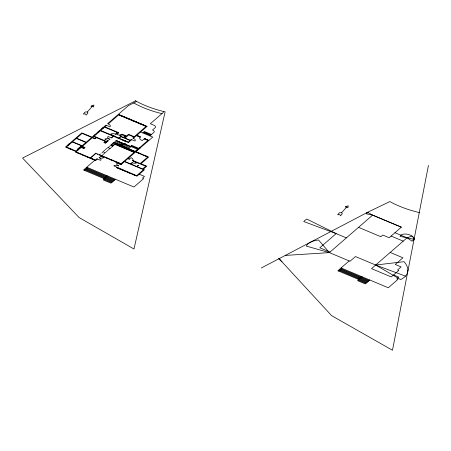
<?xml version="1.0" encoding="UTF-8"?>
<svg xmlns="http://www.w3.org/2000/svg" width="451" height="451" viewBox="0 0 451 451"><rect width="100%" height="100%" fill="white"/><g stroke="black" fill="none" stroke-linecap="round" stroke-linejoin="round"><path stroke-width="0.68" d="M428.45 165.365L392.488 350.247L331.603 315.644L279.073 258.671M413.065 240.654L413.73 237.739M419.402 212.754L416.724 211.925A63.191 31.502 12.2 0 1 392.043 202.741L389.867 201.574L367.565 212.286A6.523 3.253 12.2 0 0 366.398 213.357L366.251 213.802L372.633 215.121L401.345 227.169L389.174 237.722L382.792 235.044L380.87 236.713L358.534 227.343L329.382 252.616L285.28 255.418M163.69 111.504L162.991 112.756L150.33 123.721L153.808 125.181A3.27 1.629 12.2 0 1 155.24 127.639L152.545 129.967A3.191 1.59 12.2 0 1 153.994 132.312L149.867 135.875M87.325 111.978L87.968 113.054L86.158 115.101L85.527 113.877L83.3 114.052L85.104 112.006L87.325 111.978L92.449 106.177L93.594 107.034L93.921 105.038L90.939 106.194L92.449 106.177M341.649 212.709L342.292 213.785L340.482 215.826L339.851 214.608L337.624 214.783L339.428 212.737L341.649 212.709L346.774 206.902L347.918 207.764L348.245 205.763L345.263 206.919L346.774 206.902M67.571 145.38L69.172 143.987M68.997 148.52L69.319 148.244M72.188 149.856L72.51 149.58M81.468 145.78L77.2 149.484L78.26 149.929M82.105 145.774L85.949 142.443L76.377 138.429L72.532 141.761L82.747 146.045M91.716 137.442L86.164 142.257L76.591 138.243L82.144 133.428L95.122 138.869L96.508 137.668L105.23 141.326L103.843 142.527L105.545 143.243L108.426 140.746L104.812 139.229A3.631 1.81 12.2 0 1 109.604 139.179L110.027 139.353M94.169 135.452L95.454 134.342M97.906 132.211L99.192 131.1M101.272 129.296L102.873 127.904M92.354 137.713L82.319 146.412L85.081 147.573L83.909 148.593L81.146 147.432L76.016 151.874L95.375 159.998L96.818 158.746L100.646 160.353A3.631 1.81 12.2 0 0 99.057 157.625A3.631 1.81 12.2 0 0 103.854 157.574L100.021 155.967L100.821 155.274L121.669 164.023M106.554 125.395L104.846 126.878L118.782 132.724L116.753 134.483A3.873 1.934 12.2 0 0 121.866 134.432L122.61 134.742L119.735 135.153A2.903 1.449 12.2 0 0 121.06 136.084L121.488 136.264M136.698 101.464L128.372 105.681L107.626 123.647L108.263 123.918L118.619 114.937L146.062 126.449L134.212 136.726L128.467 134.313L126.545 135.982L122.187 134.15L121.866 134.432M76.444 152.466L76.766 152.19M120.163 115.586L120.479 115.304M79.635 153.802L79.957 153.526M81.338 154.518L81.654 154.242M84.529 155.854L84.85 155.578M86.231 156.57L86.547 156.294M108.003 140.565L106.825 141.586L94.062 136.23L100.364 130.767L113.128 136.123L111.205 137.786M113.821 135.52L113.449 135.841L100.68 130.491L104.525 127.154L118.461 133M121.06 136.084L118.765 138.074L110.63 134.184A3.631 1.81 12.2 0 1 115.422 134.133L117.288 132.509M117.717 132.69L115.845 134.308L115.422 134.133M131.968 120.535L132.284 120.259L120.428 115.349M89.422 157.912L89.738 157.63M114.086 136.523L114.402 136.247M132.712 120.845L133.028 120.575M90.273 157.856L90.702 157.484M91.125 157.111L91.553 156.745M91.981 156.373L92.41 156.001M92.833 155.634L93.261 155.262M93.69 154.89L94.118 154.524M94.541 154.152L94.969 153.78M95.398 153.413L95.719 153.131L96.57 153.492M90.696 158.03L91.125 157.664M91.553 157.292L91.981 156.92M92.404 156.553L92.833 156.181M93.261 155.809L93.69 155.443M94.112 155.071L94.541 154.699M94.969 154.332L95.398 153.96M91.125 158.622L91.44 158.346M117.914 138.13L118.235 137.854M99.975 154.372L100.398 154M103.392 151.406L103.815 151.034M104.243 150.668L104.671 150.296M105.1 149.924L105.528 149.557M105.951 149.185L106.38 148.813M106.808 148.447L107.237 148.075M107.659 147.702L108.302 147.421M101.892 152.979L102.321 152.607M102.749 152.235L102.963 151.778M108.73 147.054L109.153 146.682M109.582 146.31L110.01 145.944M114.035 142.55L116.279 140.605M121.539 136.219L121.218 136.495L123.349 137.386L125.164 135.813L122.339 134.973M94.315 159.964L94.631 159.682M94.845 160.184L83.525 169.999L112.248 182.046M115.236 143.052L117.48 141.107M84.376 170.354L87.579 167.58M97.455 159.017L95.697 160.539L75.058 151.886L75.7 151.327L65.491 147.049L81.823 132.882L92.038 137.166L105.917 125.13L109.959 126.827A3.873 1.934 12.2 0 0 108.263 123.918M100.658 156.238L101.142 155.82L120.71 164.029L120.231 164.446M102.208 155.307L102.636 154.935M103.059 154.563L103.488 154.197M103.916 153.825L104.344 153.453M104.767 153.086L105.196 152.714L104.688 152.5M105.624 152.342L106.053 151.976M106.475 151.604L106.904 151.232M107.332 150.859L107.761 150.493M108.184 150.121L108.612 149.749M109.041 149.382L109.469 149.01M109.897 148.638L110.32 148.272M110.749 147.9L111.177 147.528M111.606 147.161L112.028 146.789M112.457 146.417L114.858 144.337L134.11 152.41L121.031 163.752M116.352 143.519L118.596 141.575M121.42 139.601L121.742 139.325M117.469 143.987L119.712 142.042M103.426 156.779L103.747 156.503M118.585 144.455L120.829 142.51M119.707 144.923L121.945 142.978M124.611 140.943L124.933 140.661M120.823 145.391L123.061 143.452M106.616 158.121L106.938 157.839M144.523 125.801L144.833 125.53M107.468 158.476L107.789 158.2M121.939 145.865L124.177 143.92M123.055 146.333L125.293 144.388M131.754 139.675L128.445 142.544L113.551 136.298L111.628 137.967L108.014 136.45A3.631 1.81 12.2 0 0 109.604 139.179M133.355 138.288A3.631 1.81 12.2 0 1 134.945 141.016L131.117 139.41L130.153 140.244L125.051 138.102L128.783 134.86L133.891 137.003L132.718 138.023L133.355 138.288L136.45 135.604L140.176 137.166A4.6 2.294 12.2 0 0 142.189 140.622L144.534 138.581L148.898 140.413M147.015 126.443L118.309 114.391L147.02 126.438L136.771 135.328L140.492 136.89L140.176 137.166M124.172 146.8L126.415 144.856M137.036 135.847L137.358 135.571M110.658 159.812L110.98 159.536M125.288 147.268L127.532 145.323M142.849 132.932L144.45 131.54L151.468 134.488M111.51 160.173L111.831 159.891M126.404 147.736L128.648 145.791M139.59 136.918L139.911 136.642M127.52 148.204L129.764 146.259M130.666 146.366L131.788 145.391L138.812 148.34M128.636 148.672L131.094 146.541M115.022 161.232L114.701 161.509L121.358 164.288L120.107 163.775M115.557 161.864L115.873 161.588M144.748 139.083L145.07 138.807M118.748 163.2L119.064 162.929M147.302 140.154L147.624 139.878M103.736 178.478L106.938 175.698M117.029 167.225L116.55 167.642L136.969 176.206L144.444 169.728L143.26 169.232L146.784 166.177L140.949 163.73L148.633 157.061L135.869 151.705L152.742 137.081L140.616 131.991M136.247 151.248L137.527 150.132M138.649 149.163L139.928 148.052M107.789 176.053L103.307 179.943L110.963 183.157L115.45 179.267M117.824 168.178L118.145 167.896M136.557 152.404L136.873 152.128L140.013 153.515M121.015 169.514L121.336 169.238M139.748 153.746L140.064 153.47M132.65 160.387L132.436 160.567L133.716 161.103L133.502 161.289L136.907 162.715A3.388 1.691 12.2 0 1 132.431 162.766L132.008 162.585L130.508 163.882L124.662 161.43L127.864 158.651L129.245 159.231L131.061 157.658A3.631 1.81 12.2 0 1 132.65 160.387L140.205 163.55L147.674 157.072L135.554 151.987L128.078 158.464L129.46 159.045M122.717 170.23L123.038 169.954M132.431 162.766L130.937 164.063L136.681 166.47L138.175 165.173L138.598 165.354L137.104 166.65L142.623 168.962L145.825 166.188L133.924 161.469M143.999 155.527L144.32 155.251M125.908 171.566L126.229 171.29M127.61 172.282L127.932 172.006M147.189 156.869L147.511 156.593M130.801 173.618L131.123 173.342M132.504 174.334L132.825 174.058M135.695 175.67L136.016 175.394M358.534 227.343L372.633 215.121L401.339 227.174M349.17 260.915L337.85 270.73L366.573 282.777M338.701 271.085L341.903 268.306M358.06 279.208L361.262 276.429M362.114 276.784L357.632 280.674L365.287 283.888L369.775 279.998M261.298 267.979L367.058 212.596M135.723 100.753L22.55 158.053L79.066 217.523L133.981 248.997L165.117 111.848L162.399 111.194A63.191 31.502 12.2 0 1 137.718 102.011L135.542 100.844M366.342 213.486L368.112 212.59M118.698 145.205L121.015 144.557L120.823 143.954L122.864 144.844L122.655 144.1L125.671 143.26M161.977 113.635L158.758 112.84A61.432 30.623 12.2 0 1 134.934 103.612L133.755 102.952M329.382 252.616L306.314 246.083A24.123 12.025 12.2 0 1 309.724 242.621L311.827 241.573A24.123 12.025 12.2 0 1 318.569 239.994L329.382 252.616L350.021 261.27L355.467 256.551L375.677 265.03L405.477 276.136M132.983 120.614L144.788 125.57M394.941 232.722L407.067 237.807L414.052 239.357L413.838 237.914L411.977 236.003L407.067 237.807L371.511 268.638L391.293 276.937L398.769 270.459L397.585 269.963L401.108 266.907L395.273 264.455L402.963 257.792L390.194 252.436M143.914 132.002L150.938 134.95M391.096 236.053L403.222 241.144M143.384 132.464L150.403 135.413M137.301 135.616L139.855 136.687M145.013 138.852L147.567 139.923M144.219 138.863L147.939 140.424L135.232 151.44L113.748 142.426L110.439 145.295L112.671 146.231M102.766 127.859L103.403 128.129M101.165 129.251L101.802 129.516M125.051 140.864L122.762 140.007L124.972 140.938M125.829 141.191L125.75 141.264M139.398 147.827L140.035 148.097M99.085 131.055L99.722 131.32M131.23 145.882L138.248 148.824M138.113 148.937L138.756 149.208M97.799 132.166L98.442 132.436M137.69 149.309L115.992 140.481L130.88 146.727M136.997 149.912L137.634 150.177M346.362 237.897L336.147 233.612L303.754 221.537A35.629 17.764 12.2 0 1 306.787 219.045L336.147 233.612L319.815 247.774L330.025 252.058M135.712 151.023L136.354 151.288M95.347 134.297L95.984 134.561M144.269 155.296L147.46 156.638M94.067 135.407L94.704 135.672M108.511 147.787L109.097 148.029M109.599 148.244L110.106 148.452M103.6 152.043L104.187 152.291M123.754 161.39L124.391 161.661M393.593 274.941L398.797 277.123L396.801 278.853L397.968 279.344L388.283 287.761L341.057 267.95M122.317 162.642L122.954 162.907M97.422 153.847L98.273 154.203M99.119 154.563L99.97 154.918M95.821 153.588L96.249 153.768M97.1 154.124L97.952 154.484M98.803 154.84L99.654 155.195M79.506 147.556L79.821 147.686M78.908 148.001L79.968 148.452M69.065 143.942L69.702 144.213M139.269 174.216L144.472 176.397L142.477 178.128L143.643 178.619L133.958 187.03L86.733 167.22M118.63 165.838A3.631 1.81 12.2 0 1 117.04 163.11L120.868 164.716L124.448 161.616L143.593 169.644L136.653 175.665L113.838 165.883A3.631 1.81 12.2 0 1 118.63 165.838L118.737 165.878M77.797 149.033L78.113 149.168M67.464 145.335L68.101 145.6M117.88 168.133L121.071 169.469M122.773 170.185L125.964 171.521M127.667 172.237L130.858 173.573M132.555 174.289L135.745 175.625M69.054 148.475L72.245 149.811M76.495 152.421L79.686 153.757M81.389 154.473L84.579 155.809M86.282 156.525L89.473 157.861M91.175 158.577L94.366 159.913M341.266 268.864L360.625 276.982M361.476 277.342L369.132 280.556M340.623 269.416L359.983 277.54M360.834 277.895L368.495 281.108M339.986 269.974L359.346 278.092M360.191 278.453L367.853 281.666M339.344 270.527L358.703 278.65M359.554 279.006L367.21 282.219M358.274 280.116L365.93 283.329M86.942 168.133L106.301 176.256M107.152 176.612L114.808 179.825M86.299 168.691L105.658 176.809M106.509 177.164L114.171 180.377M85.662 169.243L105.021 177.367M105.867 177.722L113.528 180.936M85.019 169.801L104.378 177.919M105.23 178.28L112.885 181.488M103.95 179.391L111.606 182.599M367.565 212.286L372.633 215.121M282.027 261.873L278.904 258.761M278.972 258.722L280.127 260.052M407.89 270.555L407.439 272.923A32.776 16.337 12.2 0 1 400.533 279.597L375.677 265.03L404.034 261.693A32.776 16.337 12.2 0 1 407.89 270.555M400.449 235.518L400.054 236.392L407.067 237.807L412.101 241.15L413.201 240.569A7.154 3.569 12.2 0 0 414.052 239.357L413.516 237.401L411.205 235.54A7.154 3.569 12.2 0 0 401.3 234.808L400.449 235.518M72.318 141.947L66.449 147.037L76.022 151.051L81.896 145.961L72.318 141.947M82.105 146.598L81.462 147.156L83.801 148.137L84.444 147.578L82.105 146.598M93.74 136.506L92.568 137.527L94.907 138.508L96.08 137.487L93.74 136.506M105.658 141.507L104.48 142.522L105.331 142.882L106.509 141.862L105.658 141.507M121.003 136.681L119.188 138.254L128.338 142.093L130.153 140.515L121.003 136.681M114.171 142.877L111.29 145.38L112.457 145.87L114.65 143.97L134.325 152.224L135.018 151.626L114.171 142.877M125.587 135.993L123.771 137.566L124.408 137.831L126.224 136.258L125.587 135.993"/></g></svg>
